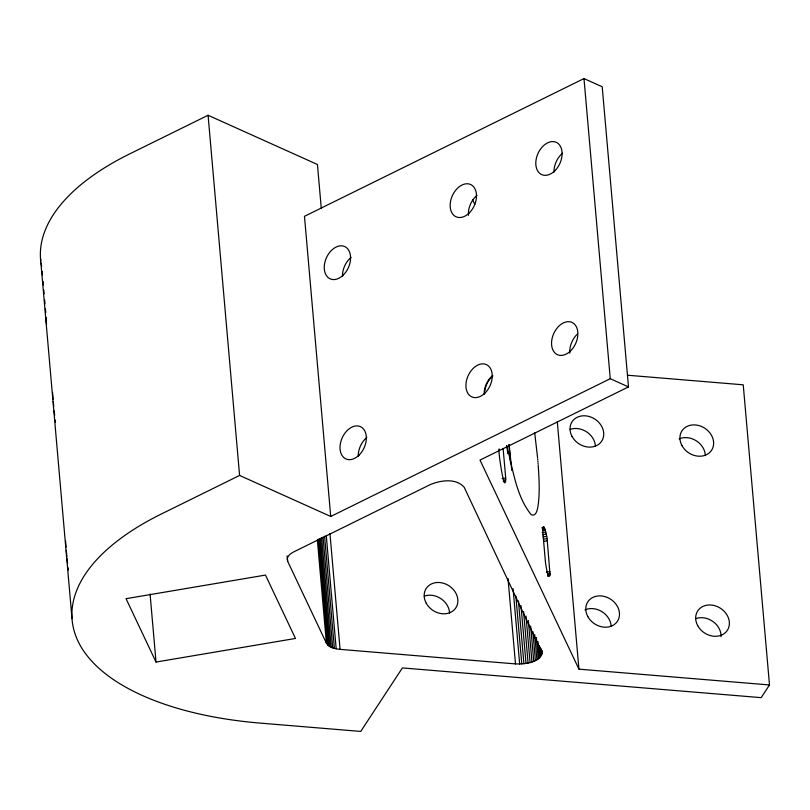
<?xml version="1.0" encoding="UTF-8"?>
<svg xmlns="http://www.w3.org/2000/svg" width="810" height="810" viewBox="0 0 810 810"><rect width="100%" height="100%" fill="white"/><g stroke="black" fill="none" stroke-linecap="round" stroke-linejoin="round"><path stroke-width="1.21" d="M499.547 449.935C496.52 440.853 504.913 499.689 505.713 478.032L503.121 448.446M550.02 574.766L547.276 540.766C547.55 538.022 542.822 517.671 542.74 531.158L545.434 561.978C545.677 563.608 547.833 580.456 550.02 574.766L547.601 575.171M542.113 652.971L464.171 487.235C456.07 477.961 440.842 480.279 430.576 484.451L293.908 551.812C290.486 553.453 285.829 556.946 287.671 561.33L326.41 643.221C329.204 647.848 335.178 648.769 340.078 649.367L515.494 663.906C524.647 664.23 542.538 662.944 541.89 650.45M627.902 375.253L743.236 384.811L769.5 684.956L761.167 697.653L402.388 667.926L360.723 731.43L260.212 723.107A272.484 127.079 -5 0 1 77.952 641.044A272.484 127.079 -5 0 1 161.291 514.026L239.588 475.44L330.723 516.466L610.254 378.716L628.479 386.917L602.215 86.771L583.99 78.57L304.469 216.321L330.723 516.466M321.276 208.271L317.439 164.501L208.079 115.263L129.772 153.849A272.494 127.089 -5 0 0 40.5 258.461L72.009 618.637M628.479 386.917L480.006 460.09L578.937 669.161L769.5 684.956M502.089 478.649L505.713 478.032M503.364 480.198L505.784 479.793M503.334 481.626L505.754 481.211M541.839 527.766L544.259 527.361M542.335 528.981L544.745 528.576M542.842 530.56L545.262 530.155M542.133 532.646L545.758 532.028M542.609 534.742L546.234 534.124M543.034 536.959L546.659 536.341M543.388 539.207L547.013 538.589M543.662 541.374L547.276 540.766M546.355 572.194L549.98 571.587M547.631 573.743L550.051 573.338M547.459 576.204L549.879 575.799M156.026 662.053L295.468 638.452L265.477 575.08L126.036 598.681L156.026 662.053L150.073 594.044M472.675 199.928L474.832 204.495M506.645 445.611C513.155 468.828 515.697 495.517 531.228 514.755C536.807 517.104 537.607 507.951 538.265 504.387C539.855 491.447 539.085 478.356 538.215 465.385M40.5 258.461L40.834 260.729M41.158 263.007L41.654 266.409M45.755 318.492L46.575 324.172M534.711 432.904L537.556 457.539M55.212 419.955L55.505 422.111M509.125 444.811L511.444 467.117M54.685 415.419L54.189 410.923M68.08 567.759L68.344 570.027M67.098 558.768L67.554 563.223M53.288 401.558L53.733 406.468M66.299 550.405L66.865 556.541M537.668 458.683L537.769 459.817M583.99 78.57L610.254 378.716M557.3 421.767L578.937 669.161M541.667 650.207L542.001 653.974M541.12 648.709L541.677 654.986M540.361 647.2L541.131 655.989M539.379 645.671L540.371 656.971M537.972 641.601L539.399 657.933M536.382 637.5L538.245 658.854M534.711 634.605L536.909 659.725M532.879 631.648L535.41 660.535M530.672 626.11L533.749 661.274M528.343 620.5L531.967 661.942M526.004 616.066L530.074 662.529M508.964 444.508L510.614 463.35M523.574 611.54L528.079 663.025M507.019 446.168L507.678 453.701M520.972 605.657L526.024 663.43M518.43 600.939L523.918 663.734M515.859 596.12L521.792 663.937M513.074 588.678L519.666 664.028M508.022 578.502L515.494 663.906M329.943 533.506L340.078 649.367M326.268 535.491L336.19 648.83M324.587 536.331L334.398 648.405M323.038 537.071L332.738 647.899M321.631 537.729L331.219 647.291M320.395 538.306L329.873 646.613M319.342 538.802L328.708 645.853M318.482 539.237L327.736 645.023M317.368 539.956L326.41 643.221M287.094 555.852L287.671 561.33M208.079 115.263L239.588 475.44M42.15 271.299L42.474 275.056M43.021 281.303L43.355 285.059M43.791 290.061L44.115 293.817M44.661 300.065L44.995 303.821M45.431 308.823L45.755 312.569M46.2 317.571L46.524 321.327M537.86 460.951L537.951 462.065M66.025 547.084L65.6 541.232M53.075 399.229L52.559 392.374M538.042 463.178L538.134 464.282M511.525 468.231L511.576 468.777M511.657 469.881L511.697 470.428M468.464 215.308A17.709 12.039 -65.8 0 1 476.979 195.342M484.157 394.399A17.709 12.039 -65.8 0 1 492.733 375.435M569.835 353.2A17.709 12.039 -65.8 0 1 577.591 333.902M554.02 172.115A17.709 12.039 -65.8 0 1 562.596 153.151M484.805 391.048A17.03 11.573 -65.8 0 1 492.784 376.053M679.155 438.909A17.709 14.701 33.3 0 1 696.296 440.822A17.709 14.701 33.3 0 1 705.308 455.625M695.81 618.627A17.709 14.701 33.3 0 1 712.972 621.533A17.709 14.701 33.3 0 1 721.042 636.68M585.012 609.889A17.709 14.701 33.3 0 1 602.154 611.803A17.709 14.701 33.3 0 1 611.165 626.606M570.159 429.432A17.709 14.701 33.3 0 1 595.411 446.512M424.298 596.13A17.709 14.701 33.3 0 1 449.55 613.21M342.488 276.372A17.709 12.039 -65.8 0 1 351.064 257.398M358.243 456.455A17.709 12.039 -65.8 0 1 366.819 437.481M681.979 445.632A17.709 14.701 33.3 0 0 711.18 450.856A17.709 14.701 33.3 0 0 697.177 425.179A17.709 14.701 33.3 0 0 681.979 445.632M697.734 625.715A17.709 14.701 33.3 0 0 726.934 630.939A17.709 14.701 33.3 0 0 712.932 605.262A17.709 14.701 33.3 0 0 697.734 625.715M587.837 616.612A17.709 14.701 33.3 0 0 617.038 621.837A17.709 14.701 33.3 0 0 603.035 596.16A17.709 14.701 33.3 0 0 587.837 616.612M572.083 436.519A17.709 14.701 33.3 0 0 601.283 441.744A17.709 14.701 33.3 0 0 587.28 416.067A17.709 14.701 33.3 0 0 572.083 436.519M469.172 213.03A17.709 12.039 -65.8 0 0 470.62 184.508A17.709 12.039 -65.8 0 0 450.188 204.403A17.709 12.039 -65.8 0 0 469.172 213.03M484.927 393.113A17.709 12.039 -65.8 0 0 486.385 364.601A17.709 12.039 -65.8 0 0 465.942 384.497A17.709 12.039 -65.8 0 0 484.927 393.113M570.554 350.922A17.709 12.039 -65.8 0 0 572.002 322.4A17.709 12.039 -65.8 0 0 551.569 342.306A17.709 12.039 -65.8 0 0 570.554 350.922M554.799 170.829A17.709 12.039 -65.8 0 0 556.247 142.317A17.709 12.039 -65.8 0 0 535.815 162.213A17.709 12.039 -65.8 0 0 554.799 170.829M343.258 275.076A17.709 12.039 -65.8 0 0 344.716 246.564A17.709 12.039 -65.8 0 0 324.273 266.46A17.709 12.039 -65.8 0 0 343.258 275.076M359.022 455.169A17.709 12.039 -65.8 0 0 360.47 426.647A17.709 12.039 -65.8 0 0 340.038 446.553A17.709 12.039 -65.8 0 0 359.022 455.169M426.232 603.217A17.709 14.701 33.3 0 0 455.423 608.442A17.709 14.701 33.3 0 0 441.43 582.765A17.709 14.701 33.3 0 0 426.232 603.217"/></g></svg>
